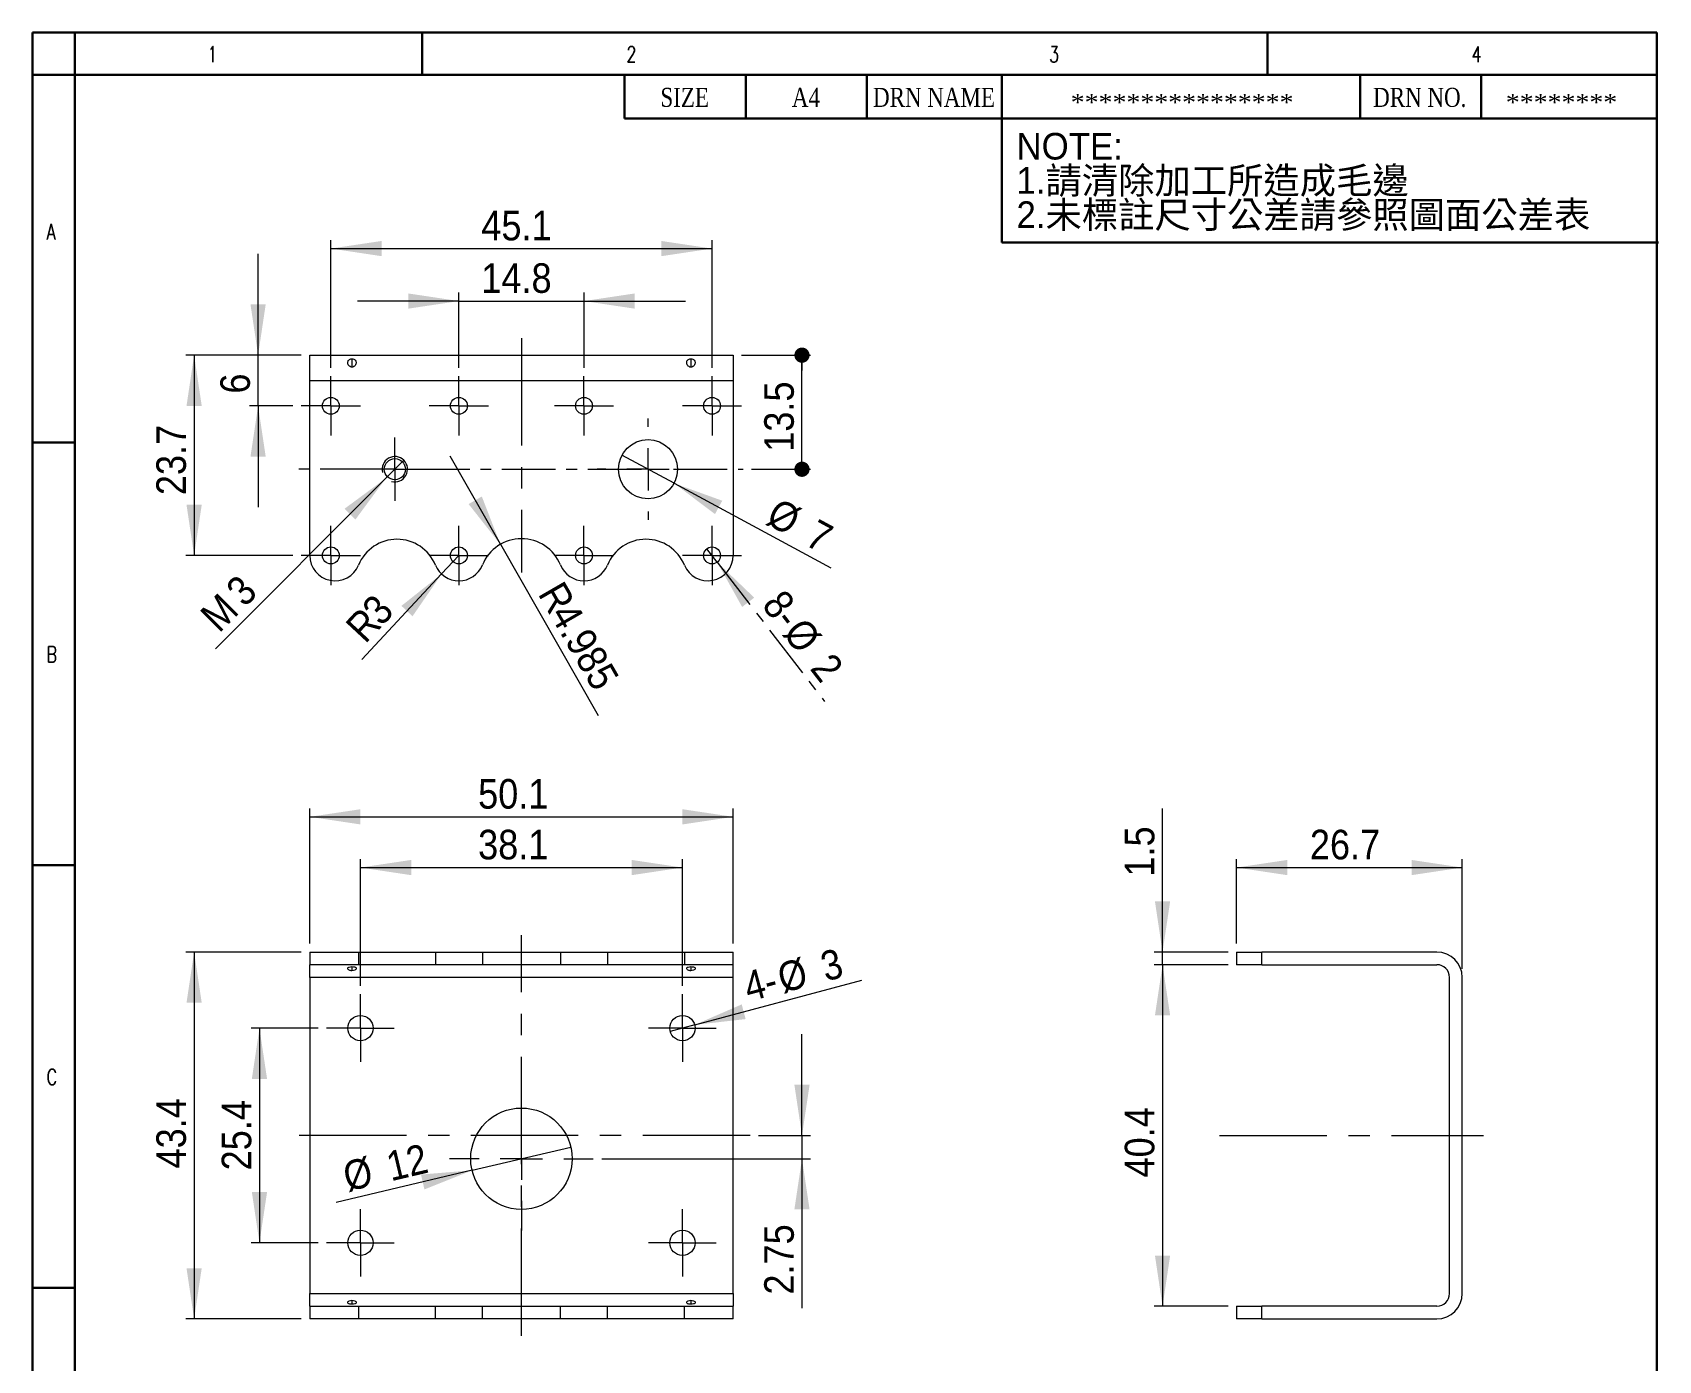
# Model space of a CAD drawing. Header units: millimetres. Extents: x 10 to 202, y 2 to 295.
# Drawn here: x 10 to 202.4, y 137.4 to 294.5 of the extents above; entities that cross this region are included whole.
import ezdxf

# ---------------------------------------------------------------- set-up
doc = ezdxf.new("R2010")
doc.units = ezdxf.units.MM
doc.linetypes.add('CENTER', pattern=[10.16, 6.35, -1.27, 1.27, -1.27])
doc.linetypes.add('CENTERX2', pattern=[20.32, 12.7, -2.54, 2.54, -2.54])
doc.layers.add('SLD-0', color=179, linetype='Continuous')
for name, color, linetype, lineweight in [('中心線2', 1, 'CENTER', 15), ('尺寸標柱線', 3, 'Continuous', 15), ('文字線性', 179, 'Continuous', 15)]:
    doc.layers.add(name, color=color, linetype=linetype, lineweight=lineweight)
doc.styles.add('SLDTEXTSTYLE0', font='GOTHIC.TTF', dxfattribs={"width": 0.913})
doc.styles.add('SLDTEXTSTYLE1', font='')
doc.styles.add('SLDTEXTSTYLE12', font='times.ttf', dxfattribs={"width": 0.8})
doc.styles.add('SLDTEXTSTYLE13', font='times.ttf', dxfattribs={"width": 1.090687})
doc.styles.add('SLDTEXTSTYLE14', font='txt_____.ttf', dxfattribs={"width": 0.75})
doc.styles.add('SLDTEXTSTYLE2', font='', dxfattribs={"bigfont": 'bigfont'})
doc.styles.get('SLDTEXTSTYLE1').set_extended_font_data('新細明體')
doc.styles.get('SLDTEXTSTYLE2').set_extended_font_data('新細明體')
doc.dimstyles.new('SLDDIMSTYLE0', dxfattribs={"dimtxt": 3.5, "dimasz": 6, "dimexe": 0, "dimexo": 0.0625, "dimgap": 0.875, "dimtad": 2, "dimdec": 1, "dimrnd": 1e-09, "dimzin": 12, "dimdsep": 46, "dimtxsty": 'SLDTEXTSTYLE0', "dimsah": 1, "dimcen": 0.09, "dimadec": 0, "dimazin": 0, "dimtfac": 1, "dimtdec": 1, "dimtofl": 0, "dimtmove": 0, "dimatfit": 3, "dimfxl": 0, "dimtolj": 1, "dimtzin": 12, "dimarcsym": 0})
doc.dimstyles.new('SLDDIMSTYLE1', dxfattribs={"dimtxt": 3.5, "dimasz": 6, "dimexe": 0, "dimexo": 0.0625, "dimgap": 0.875, "dimtad": 2, "dimrnd": 1e-09, "dimzin": 12, "dimdsep": 46, "dimtxsty": 'SLDTEXTSTYLE0', "dimsah": 1, "dimcen": 0.09, "dimadec": 0, "dimazin": 0, "dimtfac": 1, "dimtofl": 0, "dimtmove": 0, "dimatfit": 3, "dimfxl": 0, "dimtolj": 1, "dimtzin": 12, "dimarcsym": 0})
doc.dimstyles.new('SLDDIMSTYLE10', dxfattribs={"dimtxt": 3.5, "dimasz": 6, "dimexe": 0, "dimexo": 0.0625, "dimgap": 0.875, "dimtad": 2, "dimrnd": 1e-09, "dimzin": 12, "dimdsep": 46, "dimtxsty": 'SLDTEXTSTYLE0', "dimsah": 1, "dimcen": 0.09, "dimadec": 0, "dimazin": 0, "dimtfac": 1, "dimtofl": 0, "dimtmove": 1, "dimatfit": 3, "dimfxl": 0, "dimtolj": 1, "dimtzin": 12, "dimarcsym": 0})
doc.dimstyles.new('SLDDIMSTYLE2', dxfattribs={"dimtxt": 3.5, "dimasz": 6, "dimexe": 0, "dimexo": 0.0625, "dimgap": 0.875, "dimtad": 2, "dimrnd": 1e-09, "dimzin": 12, "dimdsep": 46, "dimtxsty": 'SLDTEXTSTYLE0', "dimsah": 1, "dimcen": 0.09, "dimadec": 0, "dimazin": 0, "dimtfac": 1, "dimtmove": 0, "dimatfit": 3, "dimfxl": 0, "dimtolj": 1, "dimtzin": 12, "dimarcsym": 0})
doc.dimstyles.new('SLDDIMSTYLE3', dxfattribs={"dimtxt": 3.5, "dimasz": 6, "dimexe": 0, "dimexo": 0.0625, "dimgap": 0.875, "dimtad": 2, "dimrnd": 1e-09, "dimzin": 12, "dimdsep": 46, "dimtxsty": 'SLDTEXTSTYLE0', "dimsah": 1, "dimcen": 0.09, "dimadec": 0, "dimazin": 0, "dimtfac": 1, "dimtmove": 0, "dimatfit": 3, "dimfxl": 0, "dimtolj": 1, "dimtzin": 12, "dimarcsym": 0})
doc.dimstyles.new('SLDDIMSTYLE4', dxfattribs={"dimtxt": 3.5, "dimasz": 1.8, "dimexe": 0, "dimexo": 0.0625, "dimgap": 0.875, "dimtad": 2, "dimdec": 1, "dimrnd": 1e-09, "dimzin": 12, "dimdsep": 46, "dimtxsty": 'SLDTEXTSTYLE0', "dimblk1": 'DOT', "dimblk2": 'DOT', "dimsah": 1, "dimcen": 0.09, "dimadec": 0, "dimazin": 0, "dimtfac": 1, "dimtdec": 1, "dimtofl": 0, "dimtmove": 0, "dimatfit": 3, "dimldrblk": 'DOT', "dimfxl": 0, "dimtolj": 1, "dimtzin": 12, "dimarcsym": 0})
doc.dimstyles.new('SLDDIMSTYLE5', dxfattribs={"dimtxt": 3.5, "dimasz": 6, "dimexe": 0, "dimexo": 0.0625, "dimgap": 0.875, "dimtad": 2, "dimdec": 1, "dimrnd": 1e-09, "dimzin": 12, "dimdsep": 46, "dimtxsty": 'SLDTEXTSTYLE0', "dimsah": 1, "dimcen": 0.09, "dimadec": 0, "dimazin": 0, "dimtfac": 1, "dimtdec": 1, "dimtofl": 0, "dimtmove": 0, "dimatfit": 3, "dimfxl": 0, "dimtolj": 1, "dimtzin": 12, "dimarcsym": 0})
doc.dimstyles.new('SLDDIMSTYLE7', dxfattribs={"dimtxt": 3.5, "dimasz": 6, "dimexe": 0, "dimexo": 0.0625, "dimgap": 0.875, "dimtad": 2, "dimdec": 1, "dimrnd": 1e-09, "dimzin": 12, "dimdsep": 46, "dimtxsty": 'SLDTEXTSTYLE0', "dimsah": 1, "dimcen": 0.09, "dimadec": 0, "dimazin": 0, "dimtfac": 1, "dimtofl": 0, "dimtmove": 0, "dimatfit": 3, "dimfxl": 0, "dimtolj": 1, "dimtzin": 12, "dimarcsym": 0})
doc.dimstyles.new('SLDDIMSTYLE8', dxfattribs={"dimtxt": 3.5, "dimasz": 6, "dimexe": 0, "dimexo": 0.0625, "dimgap": 0.875, "dimtad": 2, "dimrnd": 1e-09, "dimzin": 12, "dimdsep": 46, "dimtxsty": 'SLDTEXTSTYLE0', "dimsah": 1, "dimcen": 0.09, "dimadec": 0, "dimazin": 0, "dimtfac": 1, "dimtmove": 0, "dimatfit": 3, "dimfxl": 0, "dimtolj": 1, "dimtzin": 12, "dimarcsym": 0})
doc.dimstyles.new('SLDDIMSTYLE9', dxfattribs={"dimtxt": 3.5, "dimasz": 6, "dimexe": 0, "dimexo": 0.0625, "dimgap": 0.875, "dimtad": 2, "dimrnd": 1e-09, "dimzin": 12, "dimdsep": 46, "dimtxsty": 'SLDTEXTSTYLE0', "dimsah": 1, "dimcen": 0.09, "dimadec": 0, "dimazin": 0, "dimtfac": 1, "dimtofl": 0, "dimtmove": 0, "dimatfit": 3, "dimfxl": 0, "dimtolj": 1, "dimtzin": 12, "dimarcsym": 0})

# ---------------------------------------------------------------- blocks, each defined once
blk = doc.blocks.new('SW_NOTE_0')
at = {"layer": '文字線性', "color": 0, "char_height": 3.5, "attachment_point": 1}
for s, insert, style in [('NOTE:', (0, 4.37), 'SLDTEXTSTYLE1'), ('1.請清除加工所造成毛邊', (0, -0.13), 'SLDTEXTSTYLE2'), ('2.未標註尺寸公差請參照圖面公差表', (0, -4.63), 'SLDTEXTSTYLE2')]:
    blk.add_mtext(s, dxfattribs=dict(at, insert=insert, style=style))
blk = doc.blocks.new('*D3')
at = {"layer": '尺寸標柱線', "color": 5}
for p, q in [((43.8, 176.71), (35.85, 176.71)), ((36.85, 176.71), (36.85, 151.31)), ((43.8, 151.31), (35.85, 151.31))]:
    blk.add_line(p, q, dxfattribs=at)
for points in [[(36.85, 176.71), (35.95, 170.71), (37.75, 170.71)], [(36.85, 151.31), (37.75, 157.31), (35.95, 157.31)]]:
    blk.add_solid(points, dxfattribs=at)
at = {"layer": '尺寸標柱線', "color": 5, "insert": (32.38, 159.88), "char_height": 3.5, "attachment_point": 1, "rotation": 90, "style": 'SLDTEXTSTYLE0'}
blk.add_mtext('25.4', dxfattribs=at)
blk = doc.blocks.new('*D4')
at = {"layer": '尺寸標柱線', "color": 5}
for p, q in [((101.04, 164.01), (101.04, 176.01)), ((95.9, 164.01), (102.04, 164.01)), ((101.04, 164.01), (101.04, 161.26)), ((77.35, 161.26), (102.04, 161.26)), ((101.04, 161.26), (101.04, 143.6))]:
    blk.add_line(p, q, dxfattribs=at)
for points in [[(101.04, 164.01), (101.94, 170.01), (100.14, 170.01)], [(101.04, 161.26), (100.14, 155.26), (101.94, 155.26)]]:
    blk.add_solid(points, dxfattribs=at)
at = {"layer": '尺寸標柱線', "color": 5, "insert": (96.57, 145.19), "char_height": 3.5, "attachment_point": 1, "rotation": 90, "style": 'SLDTEXTSTYLE0'}
blk.add_mtext('2.75', dxfattribs=at)
blk = doc.blocks.new('*D5')
at = {"layer": '尺寸標柱線', "color": 5}
for p, q in [((48.8, 181.71), (48.8, 196.71)), ((86.9, 181.71), (86.9, 196.71)), ((48.8, 195.71), (86.9, 195.71))]:
    blk.add_line(p, q, dxfattribs=at)
for points in [[(48.8, 195.71), (54.8, 194.81), (54.8, 196.61)], [(86.9, 195.71), (80.9, 196.61), (80.9, 194.81)]]:
    blk.add_solid(points, dxfattribs=at)
at = {"layer": '尺寸標柱線', "color": 5, "insert": (62.72, 200.18), "char_height": 3.5, "attachment_point": 1, "style": 'SLDTEXTSTYLE0'}
blk.add_mtext('38.1', dxfattribs=at)
blk = doc.blocks.new('*D6')
at = {"layer": '尺寸標柱線', "color": 5}
for p, q in [((41.8, 185.71), (28.12, 185.71)), ((29.12, 185.71), (29.12, 142.31)), ((41.8, 142.31), (28.12, 142.31))]:
    blk.add_line(p, q, dxfattribs=at)
for points in [[(29.12, 185.71), (28.22, 179.71), (30.02, 179.71)], [(29.12, 142.31), (30.02, 148.31), (28.22, 148.31)]]:
    blk.add_solid(points, dxfattribs=at)
at = {"layer": '尺寸標柱線', "color": 5, "insert": (24.65, 160.11), "char_height": 3.5, "attachment_point": 1, "rotation": 90, "style": 'SLDTEXTSTYLE0'}
blk.add_mtext('43.4', dxfattribs=at)
blk = doc.blocks.new('*D7')
at = {"layer": '尺寸標柱線', "color": 5}
for p, q in [((42.8, 186.71), (42.8, 202.71)), ((92.9, 186.71), (92.9, 202.71)), ((42.8, 201.71), (92.9, 201.71))]:
    blk.add_line(p, q, dxfattribs=at)
for points in [[(42.8, 201.71), (48.8, 200.81), (48.8, 202.61)], [(92.9, 201.71), (86.9, 202.61), (86.9, 200.81)]]:
    blk.add_solid(points, dxfattribs=at)
at = {"layer": '尺寸標柱線', "color": 5, "insert": (62.72, 206.18), "char_height": 3.5, "attachment_point": 1, "style": 'SLDTEXTSTYLE0'}
blk.add_mtext('50.1', dxfattribs=at)
blk = doc.blocks.new('*D8')
at = {"layer": '尺寸標柱線', "color": 5}
for q in [(108.13, 182.4), (85.45, 176.32)]:
    blk.add_line((88.35, 177.1), q, dxfattribs=at)
blk.add_solid([(88.35, 177.1), (94.37, 177.78), (93.91, 179.52)], dxfattribs=at)
at = {"layer": '尺寸標柱線', "color": 5, "char_height": 3.5, "attachment_point": 1, "rotation": 15, "style": 'SLDTEXTSTYLE0'}
for s, insert in [('%%c', (97.85, 184.23)), ('3', (102.95, 185.59)), ('4-', (93.84, 183.21))]:
    blk.add_mtext(s, dxfattribs=dict(at, insert=insert))
blk = doc.blocks.new('*D9')
at = {"layer": '尺寸標柱線', "color": 5}
for q in [(73.69, 162.64), (45.94, 156.1)]:
    blk.add_line((62.01, 159.89), q, dxfattribs=at)
blk.add_solid([(62.01, 159.89), (55.96, 159.39), (56.37, 157.63)], dxfattribs=at)
at = {"layer": '尺寸標柱線', "color": 5, "char_height": 3.5, "attachment_point": 1, "rotation": 13.2611, "style": 'SLDTEXTSTYLE0'}
for s, insert in [('%%c', (46.47, 160.78)), ('12', (51.6, 161.99))]:
    blk.add_mtext(s, dxfattribs=dict(at, insert=insert))
blk = doc.blocks.new('SW_CENTERMARKSYMBOL_0')
at = {"layer": '中心線2', "color": 0}
for p, q in [((0, 5), (0, 8.5)), ((0, 0), (0, 2.5)), ((0, 0), (-2.5, 0)), ((0, 0), (0, -2.5)), ((0, 0), (2.5, 0)), ((5, 0), (8.5, 0)), ((-5, 0), (-8.5, 0)), ((0, -5), (0, -8.5))]:
    blk.add_line(p, q, dxfattribs=at)
blk = doc.blocks.new('SW_CENTERMARKSYMBOL_1')
at = {"layer": '中心線2', "color": 0}
for p, q in [((0, 2.5), (0, 4)), ((0, 0), (0, 2.5)), ((-2.5, 0), (-4, 0)), ((0, 0), (-2.5, 0)), ((0, 0), (0, -2.5)), ((0, 0), (2.5, 0)), ((2.5, 0), (4, 0)), ((0, -2.5), (0, -4))]:
    blk.add_line(p, q, dxfattribs=at)
blk = doc.blocks.new('SW_CENTERMARKSYMBOL_2')
at = {"layer": '中心線2', "color": 0}
for p, q in [((0, 2.5), (0, 4)), ((0, 0), (0, 2.5)), ((-2.5, 0), (-4, 0)), ((0, 0), (-2.5, 0)), ((0, 0), (0, -2.5)), ((0, 0), (2.5, 0)), ((2.5, 0), (4, 0)), ((0, -2.5), (0, -4))]:
    blk.add_line(p, q, dxfattribs=at)
blk = doc.blocks.new('SW_CENTERMARKSYMBOL_3')
at = {"layer": '中心線2', "color": 0}
for p, q in [((0, 2.5), (0, 4)), ((0, 0), (0, 2.5)), ((-2.5, 0), (-4, 0)), ((0, 0), (-2.5, 0)), ((0, 0), (0, -2.5)), ((0, 0), (2.5, 0)), ((2.5, 0), (4, 0)), ((0, -2.5), (0, -4))]:
    blk.add_line(p, q, dxfattribs=at)
blk = doc.blocks.new('SW_CENTERMARKSYMBOL_4')
at = {"layer": '中心線2', "color": 0}
for p, q in [((0, 2.5), (0, 4)), ((0, 0), (0, 2.5)), ((0, 0), (-2.5, 0)), ((0, 0), (0, -2.5)), ((0, 0), (2.5, 0)), ((2.5, 0), (4, 0)), ((-2.5, 0), (-4, 0)), ((0, -2.5), (0, -4))]:
    blk.add_line(p, q, dxfattribs=at)
blk = doc.blocks.new('*D34')
at = {"layer": '尺寸標柱線', "color": 5}
for p, q in [((60.45, 254.83), (60.45, 263.73)), ((75.25, 254.83), (75.25, 263.73)), ((60.45, 262.73), (48.45, 262.73)), ((60.45, 262.73), (75.25, 262.73)), ((75.25, 262.73), (87.25, 262.73))]:
    blk.add_line(p, q, dxfattribs=at)
for points in [[(60.45, 262.73), (54.45, 263.63), (54.45, 261.83)], [(75.25, 262.73), (81.25, 261.83), (81.25, 263.63)]]:
    blk.add_solid(points, dxfattribs=at)
at = {"layer": '尺寸標柱線', "color": 5, "insert": (63.1, 267.2), "char_height": 3.5, "attachment_point": 1, "style": 'SLDTEXTSTYLE0'}
blk.add_mtext('14.8', dxfattribs=at)
blk = doc.blocks.new('*D35')
at = {"layer": '尺寸標柱線', "color": 5}
for p, q in [((45.3, 254.83), (45.3, 269.94)), ((90.4, 254.83), (90.4, 269.94)), ((45.3, 268.94), (90.4, 268.94))]:
    blk.add_line(p, q, dxfattribs=at)
for points in [[(45.3, 268.94), (51.3, 268.04), (51.3, 269.84)], [(90.4, 268.94), (84.4, 269.84), (84.4, 268.04)]]:
    blk.add_solid(points, dxfattribs=at)
at = {"layer": '尺寸標柱線', "color": 5, "insert": (63.1, 273.41), "char_height": 3.5, "attachment_point": 1, "style": 'SLDTEXTSTYLE0'}
blk.add_mtext('45.1', dxfattribs=at)
blk = doc.blocks.new('*D36')
at = {"layer": '尺寸標柱線', "color": 5}
for p, q in [((36.69, 256.33), (36.69, 268.33)), ((41.8, 256.33), (35.69, 256.33)), ((36.69, 250.33), (36.69, 256.33)), ((40.8, 250.33), (35.69, 250.33)), ((36.69, 250.33), (36.69, 238.33))]:
    blk.add_line(p, q, dxfattribs=at)
for points in [[(36.69, 256.33), (37.59, 262.33), (35.79, 262.33)], [(36.69, 250.33), (35.79, 244.33), (37.59, 244.33)]]:
    blk.add_solid(points, dxfattribs=at)
at = {"layer": '尺寸標柱線', "color": 5, "insert": (32.22, 251.78), "char_height": 3.5, "attachment_point": 1, "rotation": 90, "style": 'SLDTEXTSTYLE0'}
blk.add_mtext('6', dxfattribs=at)
blk = doc.blocks.new('*D37')
at = {"layer": '尺寸標柱線', "color": 5}
for p, q in [((41.8, 256.33), (28.12, 256.33)), ((29.12, 256.33), (29.12, 232.63)), ((40.8, 232.63), (28.12, 232.63))]:
    blk.add_line(p, q, dxfattribs=at)
for points in [[(29.12, 256.33), (28.22, 250.33), (30.02, 250.33)], [(29.12, 232.63), (30.02, 238.63), (28.22, 238.63)]]:
    blk.add_solid(points, dxfattribs=at)
at = {"layer": '尺寸標柱線', "color": 5, "insert": (24.65, 239.77), "char_height": 3.5, "attachment_point": 1, "rotation": 90, "style": 'SLDTEXTSTYLE0'}
blk.add_mtext('23.7', dxfattribs=at)
blk = doc.blocks.new('_DOT')
at = {"color": 0, "linetype": 'ByBlock', "lineweight": -2}
blk.add_line((-0.5, 0), (-1, 0), dxfattribs=at)
at = {"color": 0, "linetype": 'ByBlock', "const_width": 0.5}
blk.add_lwpolyline([(-0.25, 0, 1), (0.25, 0, 1)], format="xyb", close=True, dxfattribs=at)
blk = doc.blocks.new('*D38')
at = {"layer": '尺寸標柱線', "color": 5}
for p, q in [((93.9, 256.33), (102.04, 256.33)), ((101.04, 242.83), (101.04, 256.33)), ((95.08, 242.83), (102.04, 242.83))]:
    blk.add_line(p, q, dxfattribs=at)
at = {"layer": '尺寸標柱線', "color": 5, "xscale": 1.8, "yscale": 1.8}
for p, rotation in [((101.04, 256.33, 11.67), 90.0000000000004), ((101.04, 242.83, 11.67), 270.0000000000004)]:
    blk.add_blockref('_DOT', p, dxfattribs=dict(at, rotation=rotation))
at = {"layer": '尺寸標柱線', "color": 5, "insert": (96.57, 244.9), "char_height": 3.5, "attachment_point": 1, "rotation": 90, "style": 'SLDTEXTSTYLE0'}
blk.add_mtext('13.5', dxfattribs=at)
blk = doc.blocks.new('*D39')
at = {"layer": '尺寸標柱線', "color": 5}
for q in [(79.74, 244.5), (104.47, 231.15)]:
    blk.add_line((85.9, 241.17), q, dxfattribs=at)
blk.add_solid([(85.9, 241.17), (90.75, 237.53), (91.61, 239.11)], dxfattribs=at)
at = {"layer": '尺寸標柱線', "color": 5, "char_height": 3.5, "attachment_point": 1, "rotation": 331.6367, "style": 'SLDTEXTSTYLE0'}
for s, insert in [('%%c', (98.26, 239.55)), ('7', (102.91, 237.04))]:
    blk.add_mtext(s, dxfattribs=dict(at, insert=insert))
blk = doc.blocks.new('*D40')
at = {"layer": '尺寸標柱線', "color": 5}
for q in [(53.93, 243.89), (31.63, 221.59)]:
    blk.add_line((51.81, 241.77), q, dxfattribs=at)
blk.add_solid([(51.81, 241.77), (46.93, 238.17), (48.21, 236.89)], dxfattribs=at)
at = {"layer": '尺寸標柱線', "color": 5, "char_height": 3.5, "attachment_point": 1, "rotation": 45, "style": 'SLDTEXTSTYLE0'}
for s, insert in [('3', (32.63, 228.89)), ('M', (29.6, 225.86))]:
    blk.add_mtext(s, dxfattribs=dict(at, insert=insert))
blk = doc.blocks.new('*D41')
at = {"layer": '尺寸標柱線', "color": 5}
for q in [(60.45, 232.63), (48.95, 220.31)]:
    blk.add_line((58.4, 230.44), q, dxfattribs=at)
blk.add_solid([(58.4, 230.44), (53.65, 226.67), (54.96, 225.44)], dxfattribs=at)
at = {"layer": '尺寸標柱線', "color": 5, "char_height": 3.5, "attachment_point": 1, "rotation": 46.9734, "style": 'SLDTEXTSTYLE0'}
for s, insert in [('3', (48.74, 226.55)), ('R', (46.81, 224.48))]:
    blk.add_mtext(s, dxfattribs=dict(at, insert=insert))
blk = doc.blocks.new('*D42')
at = {"layer": '尺寸標柱線', "color": 5}
for q in [(59.4, 244.37), (76.92, 213.71)]:
    blk.add_line((65.35, 233.95), q, dxfattribs=at)
blk.add_solid([(65.35, 233.95), (63.16, 239.61), (61.6, 238.71)], dxfattribs=at)
at = {"layer": '尺寸標柱線', "color": 5, "char_height": 3.5, "attachment_point": 1, "rotation": 300, "style": 'SLDTEXTSTYLE0'}
for s, insert in [('R', (72.77, 229.85)), ('4.985', (74.18, 227.39))]:
    blk.add_mtext(s, dxfattribs=dict(at, insert=insert))
blk = doc.blocks.new('*D43')
at = {"layer": '中心線2', "color": 5}
for q in [(89.79, 233.43), (103.71, 215.37)]:
    blk.add_line((91.01, 231.84), q, dxfattribs=at)
blk.add_solid([(91.01, 231.84), (93.96, 226.54), (95.39, 227.64)], dxfattribs=at)
at = {"layer": '中心線2', "color": 5, "char_height": 3.5, "attachment_point": 1, "rotation": 307.6445, "style": 'SLDTEXTSTYLE0'}
for s, insert in [('8-', (98.96, 228.86)), ('%%c', (101.44, 225.55)), ('2', (104.67, 221.37))]:
    blk.add_mtext(s, dxfattribs=dict(at, insert=insert))
blk = doc.blocks.new('SW_CENTERMARKSYMBOL_15')
at = {"layer": '中心線2', "color": 0}
for p, q in [((0, 5), (0, 6)), ((0, 0), (0, 2.5)), ((-5, 0), (-6, 0)), ((0, 0), (-2.5, 0)), ((0, 0), (0, -2.5)), ((0, 0), (2.5, 0)), ((5, 0), (6, 0)), ((0, -5), (0, -6))]:
    blk.add_line(p, q, dxfattribs=at)
blk = doc.blocks.new('SW_CENTERMARKSYMBOL_16')
at = {"layer": '中心線2', "color": 0}
for p, q in [((0, 2.5), (0, 3.5)), ((0, 0), (0, 2.5)), ((-2.5, 0), (-3.5, 0)), ((0, 0), (-2.5, 0)), ((0, 0), (0, -2.5)), ((0, 0), (2.5, 0)), ((2.5, 0), (3.5, 0)), ((0, -2.5), (0, -3.5))]:
    blk.add_line(p, q, dxfattribs=at)
blk = doc.blocks.new('SW_CENTERMARKSYMBOL_17')
at = {"layer": '中心線2', "color": 0}
for p, q in [((0, 2.5), (0, 3.5)), ((0, 0), (0, 2.5)), ((-2.5, 0), (-3.5, 0)), ((0, 0), (-2.5, 0)), ((0, 0), (0, -2.5)), ((0, 0), (2.5, 0)), ((2.5, 0), (3.5, 0)), ((0, -2.5), (0, -3.5))]:
    blk.add_line(p, q, dxfattribs=at)
blk = doc.blocks.new('SW_CENTERMARKSYMBOL_18')
at = {"layer": '中心線2', "color": 0}
for p, q in [((0, 2.5), (0, 3.5)), ((0, 0), (0, 2.5)), ((-2.5, 0), (-3.5, 0)), ((0, 0), (-2.5, 0)), ((0, 0), (0, -2.5)), ((0, 0), (2.5, 0)), ((2.5, 0), (3.5, 0)), ((0, -2.5), (0, -3.5))]:
    blk.add_line(p, q, dxfattribs=at)
blk = doc.blocks.new('SW_CENTERMARKSYMBOL_19')
at = {"layer": '中心線2', "color": 0}
for p, q in [((0, 2.5), (0, 3.5)), ((0, 0), (0, 2.5)), ((-2.5, 0), (-3.5, 0)), ((0, 0), (-2.5, 0)), ((0, 0), (0, -2.5)), ((0, 0), (2.5, 0)), ((2.5, 0), (3.5, 0)), ((0, -2.5), (0, -3.5))]:
    blk.add_line(p, q, dxfattribs=at)
blk = doc.blocks.new('SW_CENTERMARKSYMBOL_20')
at = {"layer": '中心線2', "color": 0}
for p, q in [((0, 2.5), (0, 3.5)), ((0, 0), (0, 2.5)), ((-2.5, 0), (-3.5, 0)), ((0, 0), (-2.5, 0)), ((0, 0), (0, -2.5)), ((0, 0), (2.5, 0)), ((2.5, 0), (3.5, 0)), ((0, -2.5), (0, -3.5))]:
    blk.add_line(p, q, dxfattribs=at)
blk = doc.blocks.new('SW_CENTERMARKSYMBOL_21')
at = {"layer": '中心線2', "color": 0}
for p, q in [((0, 2.5), (0, 3.5)), ((0, 0), (0, 2.5)), ((-2.5, 0), (-3.5, 0)), ((0, 0), (-2.5, 0)), ((0, 0), (0, -2.5)), ((0, 0), (2.5, 0)), ((2.5, 0), (3.5, 0)), ((0, -2.5), (0, -3.5))]:
    blk.add_line(p, q, dxfattribs=at)
blk = doc.blocks.new('SW_CENTERMARKSYMBOL_22')
at = {"layer": '中心線2', "color": 0}
for p, q in [((0, 2.5), (0, 3.5)), ((0, 0), (0, 2.5)), ((-2.5, 0), (-3.5, 0)), ((0, 0), (-2.5, 0)), ((0, 0), (0, -2.5)), ((0, 0), (2.5, 0)), ((2.5, 0), (3.5, 0)), ((0, -2.5), (0, -3.5))]:
    blk.add_line(p, q, dxfattribs=at)
blk = doc.blocks.new('SW_CENTERMARKSYMBOL_23')
at = {"layer": '中心線2', "color": 0}
for p, q in [((0, 2.5), (0, 3.5)), ((0, 0), (0, 2.5)), ((-2.5, 0), (-3.5, 0)), ((0, 0), (-2.5, 0)), ((0, 0), (0, -2.5)), ((0, 0), (2.5, 0)), ((2.5, 0), (3.5, 0)), ((0, -2.5), (0, -3.5))]:
    blk.add_line(p, q, dxfattribs=at)
blk = doc.blocks.new('SW_CENTERMARKSYMBOL_24')
at = {"layer": '中心線2', "color": 0}
for p, q in [((0, 2.5), (0, 3.75)), ((0, 0), (0, 2.5)), ((-2.5, 0), (-11.35, 0)), ((0, 0), (-2.5, 0)), ((0, 0), (0, -2.5)), ((0, 0), (2.5, 0)), ((2.5, 0), (41.2, 0)), ((0, -2.5), (0, -3.75))]:
    blk.add_line(p, q, dxfattribs=at)
blk = doc.blocks.new('*D54')
at = {"layer": '尺寸標柱線', "color": 5}
for p, q in [((151.46, 184.21), (142.7, 184.21)), ((143.7, 184.21), (143.7, 143.81)), ((151.46, 143.81), (142.7, 143.81))]:
    blk.add_line(p, q, dxfattribs=at)
for points in [[(143.7, 184.21), (142.8, 178.21), (144.6, 178.21)], [(143.7, 143.81), (144.6, 149.81), (142.8, 149.81)]]:
    blk.add_solid(points, dxfattribs=at)
at = {"layer": '尺寸標柱線', "color": 5, "insert": (139.23, 159.04), "char_height": 3.5, "attachment_point": 1, "rotation": 90, "style": 'SLDTEXTSTYLE0'}
blk.add_mtext('40.4', dxfattribs=at)
blk = doc.blocks.new('*D55')
at = {"layer": '尺寸標柱線', "color": 5}
for p, q in [((152.46, 186.71), (152.46, 196.71)), ((179.16, 183.71), (179.16, 196.71)), ((152.46, 195.71), (179.16, 195.71))]:
    blk.add_line(p, q, dxfattribs=at)
for points in [[(152.46, 195.71), (158.46, 194.81), (158.46, 196.61)], [(179.16, 195.71), (173.16, 196.61), (173.16, 194.81)]]:
    blk.add_solid(points, dxfattribs=at)
at = {"layer": '尺寸標柱線', "color": 5, "insert": (161.13, 200.18), "char_height": 3.5, "attachment_point": 1, "style": 'SLDTEXTSTYLE0'}
blk.add_mtext('26.7', dxfattribs=at)
blk = doc.blocks.new('*D56')
at = {"layer": '尺寸標柱線', "color": 5}
for p, q in [((143.7, 185.71), (143.7, 202.69)), ((151.46, 185.71), (142.7, 185.71)), ((143.7, 184.21), (143.7, 185.71)), ((151.46, 184.21), (142.7, 184.21)), ((143.7, 184.21), (143.7, 172.21))]:
    blk.add_line(p, q, dxfattribs=at)
for points in [[(143.7, 185.71), (144.6, 191.71), (142.8, 191.71)], [(143.7, 184.21), (142.8, 178.21), (144.6, 178.21)]]:
    blk.add_solid(points, dxfattribs=at)
at = {"layer": '尺寸標柱線', "color": 5, "insert": (139.23, 194.64), "char_height": 3.5, "attachment_point": 1, "rotation": 90, "style": 'SLDTEXTSTYLE0'}
blk.add_mtext('1.5', dxfattribs=at)

msp = doc.modelspace()

# ---------------------------------------------------------------- linework, layer by layer
at = {"color": 7, "linetype": 'Continuous', "lineweight": 15}
for p, q in [((42.797, 256.334), (92.897, 256.334)), ((42.797, 253.334), (42.797, 256.334)), ((92.897, 256.334), (92.897, 253.334)), ((42.797, 253.334), (92.897, 253.334)), ((42.797, 232.634), (42.797, 253.334)), ((92.897, 253.334), (92.897, 232.634)), ((42.797, 185.713), (42.797, 184.213)), ((42.797, 185.713), (48.574, 185.713)), ((48.574, 185.713), (48.574, 184.213)), ((48.574, 185.713), (57.671, 185.713)), ((57.671, 185.713), (57.671, 184.213)), ((57.671, 185.713), (63.228, 185.713)), ((63.228, 185.713), (63.228, 184.213)), ((63.228, 185.713), (72.467, 185.713)), ((72.467, 185.713), (72.467, 184.213)), ((72.467, 185.713), (78.024, 185.713)), ((78.024, 185.713), (78.024, 184.213)), ((78.024, 185.713), (87.121, 185.713)), ((87.121, 185.713), (87.121, 184.213)), ((87.121, 185.713), (92.897, 185.713)), ((92.897, 184.213), (92.897, 185.713)), ((152.455, 185.713), (152.455, 184.213)), ((152.455, 185.713), (155.455, 185.713)), ((155.455, 184.213), (155.455, 185.713)), ((176.155, 185.713), (155.455, 185.713)), ((48.574, 184.213), (42.797, 184.213)), ((42.797, 182.713), (42.797, 184.213)), ((57.671, 184.213), (48.574, 184.213)), ((63.228, 184.213), (57.671, 184.213)), ((72.467, 184.213), (63.228, 184.213)), ((78.024, 184.213), (72.467, 184.213)), ((87.121, 184.213), (78.024, 184.213)), ((92.897, 184.213), (87.121, 184.213)), ((92.897, 182.713), (92.897, 184.213)), ((155.455, 184.213), (152.455, 184.213)), ((155.455, 184.213), (176.155, 184.213)), ((177.422, 183.503), (177.428, 183.506)), ((92.897, 182.713), (42.797, 182.713)), ((42.797, 182.713), (42.797, 145.313)), ((92.897, 145.313), (92.897, 182.713)), ((177.655, 145.313), (177.655, 182.713)), ((179.155, 145.313), (179.155, 182.713)), ((42.797, 145.313), (92.897, 145.313)), ((42.797, 143.813), (42.797, 145.313)), ((92.897, 145.313), (92.897, 143.813)), ((42.797, 143.813), (42.797, 142.313)), ((42.797, 143.813), (48.574, 143.813)), ((48.574, 143.813), (48.574, 142.313)), ((48.574, 143.813), (57.671, 143.813)), ((57.671, 142.313), (57.671, 143.813)), ((57.671, 143.813), (63.228, 143.813)), ((63.228, 142.313), (63.228, 143.813)), ((63.228, 143.813), (72.467, 143.813)), ((72.467, 142.313), (72.467, 143.813)), ((72.467, 143.813), (78.024, 143.813)), ((78.024, 142.313), (78.024, 143.813)), ((78.024, 143.813), (87.121, 143.813)), ((87.121, 142.313), (87.121, 143.813)), ((87.121, 143.813), (92.897, 143.813)), ((92.897, 142.313), (92.897, 143.813)), ((152.455, 143.813), (152.455, 142.313)), ((152.455, 143.813), (155.455, 143.813)), ((155.455, 142.313), (155.455, 143.813)), ((176.155, 143.813), (155.455, 143.813)), ((176.945, 144.046), (176.948, 144.04)), ((48.574, 142.313), (42.797, 142.313)), ((57.671, 142.313), (48.574, 142.313)), ((63.228, 142.313), (57.671, 142.313)), ((72.467, 142.313), (63.228, 142.313)), ((78.024, 142.313), (72.467, 142.313)), ((87.121, 142.313), (78.024, 142.313)), ((92.897, 142.313), (87.121, 142.313)), ((155.455, 142.313), (152.455, 142.313)), ((155.455, 142.313), (176.155, 142.313))]:
    msp.add_line(p, q, dxfattribs=at)
at = {"color": 8, "linetype": 'Continuous', "lineweight": 15}
for p, q in [((47.797, 255.886), (47.797, 254.912)), ((87.897, 255.886), (87.897, 254.912)), ((47.797, 183.989), (47.797, 183.502)), ((87.897, 183.989), (87.897, 183.502)), ((47.797, 144.524), (47.797, 144.037)), ((87.897, 144.524), (87.897, 144.037))]:
    msp.add_line(p, q, dxfattribs=at)
at = {"color": 7, "linetype": 'Continuous', "lineweight": 15}
for centre, radius in [((45.297, 250.334), 1), ((60.447, 250.334), 1), ((75.247, 250.334), 1), ((90.397, 250.334), 1), ((82.822, 242.834), 3.5), ((52.872, 242.834), 1.25), ((45.297, 232.634), 1), ((60.447, 232.634), 1), ((75.247, 232.634), 1), ((90.397, 232.634), 1), ((48.797, 176.713), 1.5), ((86.897, 176.713), 1.5), ((67.847, 161.263), 6), ((48.797, 151.313), 1.5), ((86.897, 151.313), 1.5)]:
    msp.add_circle(centre, radius, dxfattribs=at)
at = {"color": 7, "linetype": 'Continuous', "lineweight": 0}
msp.add_arc((52.872, 242.834), 1.5, 255, 195, dxfattribs=at)
at = {"color": 7, "linetype": 'Continuous', "lineweight": 15}
for centre, radius, start, end in [((53.122, 229.634), 4.916, 22.27186, 157.72814), ((67.847, 229.634), 4.985, 22.0679, 157.9321), ((82.572, 229.634), 4.916, 22.27186, 157.72814), ((45.797, 232.634), 3, 180, 337.72814), ((60.447, 232.634), 3, 202.27186, 337.9321), ((75.247, 232.634), 3, 202.0679, 337.72814), ((89.897, 232.634), 3, 202.27186, 0), ((176.155, 182.713), 3, 0, 90), ((176.155, 182.713), 1.5, 0, 90), ((176.155, 145.313), 3, 270, 0), ((176.155, 145.313), 1.5, 270, 0)]:
    msp.add_arc(centre, radius, start, end, dxfattribs=at)
for points, knots in [([(47.797, 254.912), (47.719, 254.912), (47.641, 254.936), (47.51, 255.011), (47.458, 255.061), (47.334, 255.224), (47.297, 255.344), (47.297, 255.511), (47.307, 255.564), (47.346, 255.663), (47.375, 255.709), (47.457, 255.788), (47.51, 255.822), (47.64, 255.871), (47.718, 255.886), (47.797, 255.886)], [0, 0, 0, 0, 0.125, 0.125, 0.25, 0.25, 0.5, 0.5, 0.625, 0.625, 0.75, 0.75, 0.875, 0.875, 1, 1, 1, 1]), ([(47.797, 255.886), (47.877, 255.886), (47.954, 255.871), (48.085, 255.822), (48.137, 255.788), (48.261, 255.669), (48.298, 255.567), (48.297, 255.399), (48.288, 255.342), (48.249, 255.227), (48.219, 255.169), (48.137, 255.061), (48.084, 255.011), (47.954, 254.935), (47.876, 254.912), (47.797, 254.912)], [0, 0, 0, 0, 0.125, 0.125, 0.25, 0.25, 0.5, 0.5, 0.625, 0.625, 0.75, 0.75, 0.875, 0.875, 1, 1, 1, 1]), ([(87.897, 254.912), (87.819, 254.912), (87.741, 254.936), (87.61, 255.011), (87.558, 255.061), (87.434, 255.224), (87.397, 255.344), (87.397, 255.511), (87.407, 255.564), (87.446, 255.663), (87.475, 255.709), (87.557, 255.788), (87.61, 255.822), (87.74, 255.871), (87.818, 255.886), (87.897, 255.886)], [0, 0, 0, 0, 0.125, 0.125, 0.25, 0.25, 0.5, 0.5, 0.625, 0.625, 0.75, 0.75, 0.875, 0.875, 1, 1, 1, 1]), ([(87.897, 255.886), (87.977, 255.886), (88.054, 255.871), (88.185, 255.822), (88.237, 255.788), (88.361, 255.669), (88.398, 255.567), (88.397, 255.399), (88.388, 255.342), (88.349, 255.227), (88.319, 255.169), (88.237, 255.061), (88.184, 255.011), (88.054, 254.935), (87.976, 254.912), (87.897, 254.912)], [0, 0, 0, 0, 0.125, 0.125, 0.25, 0.25, 0.5, 0.5, 0.625, 0.625, 0.75, 0.75, 0.875, 0.875, 1, 1, 1, 1]), ([(47.797, 183.502), (47.741, 183.502), (47.686, 183.507), (47.578, 183.53), (47.525, 183.547), (47.429, 183.593), (47.385, 183.622), (47.318, 183.693), (47.298, 183.734), (47.297, 183.813), (47.318, 183.85), (47.384, 183.907), (47.428, 183.928), (47.574, 183.977), (47.686, 183.989), (47.797, 183.989)], [0, 0, 0, 0, 0.125, 0.125, 0.25, 0.25, 0.375, 0.375, 0.5, 0.5, 0.625, 0.625, 0.75, 0.75, 1, 1, 1, 1]), ([(47.797, 183.989), (47.909, 183.989), (48.021, 183.977), (48.166, 183.929), (48.21, 183.907), (48.276, 183.85), (48.297, 183.814), (48.298, 183.735), (48.277, 183.693), (48.211, 183.623), (48.167, 183.593), (48.021, 183.523), (47.91, 183.502), (47.797, 183.502)], [0, 0, 0, 0, 0.25, 0.25, 0.375, 0.375, 0.5, 0.5, 0.625, 0.625, 0.75, 0.75, 1, 1, 1, 1]), ([(87.897, 183.502), (87.841, 183.502), (87.786, 183.507), (87.678, 183.53), (87.625, 183.547), (87.529, 183.593), (87.485, 183.622), (87.418, 183.693), (87.398, 183.734), (87.397, 183.813), (87.418, 183.85), (87.484, 183.907), (87.528, 183.928), (87.674, 183.977), (87.786, 183.989), (87.897, 183.989)], [0, 0, 0, 0, 0.125, 0.125, 0.25, 0.25, 0.375, 0.375, 0.5, 0.5, 0.625, 0.625, 0.75, 0.75, 1, 1, 1, 1]), ([(87.897, 183.989), (88.009, 183.989), (88.121, 183.977), (88.266, 183.929), (88.31, 183.907), (88.376, 183.85), (88.397, 183.814), (88.398, 183.735), (88.377, 183.693), (88.311, 183.623), (88.267, 183.593), (88.121, 183.523), (88.01, 183.502), (87.897, 183.502)], [0, 0, 0, 0, 0.25, 0.25, 0.375, 0.375, 0.5, 0.5, 0.625, 0.625, 0.75, 0.75, 1, 1, 1, 1]), ([(47.797, 144.037), (47.741, 144.037), (47.686, 144.041), (47.578, 144.055), (47.525, 144.066), (47.429, 144.098), (47.385, 144.119), (47.318, 144.176), (47.298, 144.212), (47.297, 144.292), (47.318, 144.333), (47.384, 144.404), (47.428, 144.433), (47.574, 144.503), (47.686, 144.524), (47.797, 144.524)], [0, 0, 0, 0, 0.125, 0.125, 0.25, 0.25, 0.375, 0.375, 0.5, 0.5, 0.625, 0.625, 0.75, 0.75, 1, 1, 1, 1]), ([(47.797, 144.524), (47.909, 144.524), (48.021, 144.502), (48.166, 144.434), (48.21, 144.404), (48.276, 144.334), (48.297, 144.292), (48.298, 144.214), (48.277, 144.177), (48.211, 144.119), (48.167, 144.098), (48.021, 144.05), (47.91, 144.037), (47.797, 144.037)], [0, 0, 0, 0, 0.25, 0.25, 0.375, 0.375, 0.5, 0.5, 0.625, 0.625, 0.75, 0.75, 1, 1, 1, 1]), ([(87.897, 144.037), (87.841, 144.037), (87.786, 144.041), (87.678, 144.055), (87.625, 144.066), (87.529, 144.098), (87.485, 144.119), (87.418, 144.176), (87.398, 144.212), (87.397, 144.292), (87.418, 144.333), (87.484, 144.404), (87.528, 144.433), (87.674, 144.503), (87.786, 144.524), (87.897, 144.524)], [0, 0, 0, 0, 0.125, 0.125, 0.25, 0.25, 0.375, 0.375, 0.5, 0.5, 0.625, 0.625, 0.75, 0.75, 1, 1, 1, 1]), ([(87.897, 144.524), (88.009, 144.524), (88.121, 144.502), (88.266, 144.434), (88.31, 144.404), (88.376, 144.334), (88.397, 144.292), (88.398, 144.214), (88.377, 144.177), (88.311, 144.119), (88.267, 144.098), (88.121, 144.05), (88.01, 144.037), (87.897, 144.037)], [0, 0, 0, 0, 0.25, 0.25, 0.375, 0.375, 0.5, 0.5, 0.625, 0.625, 0.75, 0.75, 1, 1, 1, 1])]:
    msp.add_open_spline(points, degree=3, knots=knots, dxfattribs=at)
at = {"layer": 'SLD-0', "color": 7, "linetype": 'Continuous', "lineweight": 30}
for p, q in [((10, 294.5), (10, 2.5)), ((80.057, 284.347), (80.057, 289.5)), ((94.382, 289.5), (94.382, 284.347)), ((108.707, 289.5), (108.707, 284.347)), ((124.704, 289.5), (124.704, 284.347)), ((167.081, 289.5), (167.081, 284.347)), ((181.406, 289.5), (181.406, 284.347)), ((80.057, 284.347), (202.249, 284.347)), ((15, 246), (10, 246)), ((10, 196), (15, 196)), ((10, 146), (15, 146))]:
    msp.add_line(p, q, dxfattribs=at)
at = {"layer": 'SLD-0', "color": 7, "lineweight": 30}
for p, q in [((202.2, 294.5), (10, 294.5)), ((15, 289.5), (15, 294.5)), ((56.1, 289.5), (56.1, 294.5)), ((156.1, 289.5), (156.1, 294.5)), ((202.2, 289.5), (202.2, 294.5)), ((15, 289.5), (10, 289.5)), ((15, 289.5), (15, 2.5)), ((202.2, 289.5), (15, 289.5)), ((202.2, 2.5), (202.2, 289.5)), ((124.704, 284.347), (124.704, 269.663)), ((124.704, 269.663), (202.377, 269.663))]:
    msp.add_line(p, q, dxfattribs=at)
at = {"layer": '中心線2', "color": 1, "linetype": 'CENTERX2', "lineweight": 0}
for p, q in [((67.847, 258.334), (67.847, 230.634)), ((67.847, 140.313), (67.847, 187.713)), ((94.897, 164.013), (40.797, 164.013)), ((150.455, 164.013), (181.693, 164.013))]:
    msp.add_line(p, q, dxfattribs=at)

# ---------------------------------------------------------------- block references
at = {"layer": '中心線2', "color": 1}
for name, p in [('SW_CENTERMARKSYMBOL_23', (45.297, 250.334)), ('SW_CENTERMARKSYMBOL_21', (60.447, 250.334)), ('SW_CENTERMARKSYMBOL_20', (75.247, 250.334)), ('SW_CENTERMARKSYMBOL_19', (90.397, 250.334)), ('SW_CENTERMARKSYMBOL_15', (82.822, 242.834)), ('SW_CENTERMARKSYMBOL_24', (52.872, 242.834)), ('SW_CENTERMARKSYMBOL_22', (45.297, 232.634)), ('SW_CENTERMARKSYMBOL_16', (60.447, 232.634)), ('SW_CENTERMARKSYMBOL_17', (75.247, 232.634)), ('SW_CENTERMARKSYMBOL_18', (90.397, 232.634)), ('SW_CENTERMARKSYMBOL_4', (48.797, 176.713)), ('SW_CENTERMARKSYMBOL_1', (86.897, 176.713)), ('SW_CENTERMARKSYMBOL_0', (67.847, 161.263)), ('SW_CENTERMARKSYMBOL_3', (48.797, 151.313)), ('SW_CENTERMARKSYMBOL_2', (86.897, 151.313))]:
    msp.add_blockref(name, p, dxfattribs=at)
at = {"layer": '文字線性', "color": 1, "xscale": 0.9, "yscale": 0.9, "zscale": 0.9}
msp.add_blockref('SW_NOTE_0', (126.418, 278.691), dxfattribs=at)

# ---------------------------------------------------------------- texts
at = {"layer": 'SLD-0', "color": 7, "attachment_point": 1}
for s, insert, char_height, style in [('1', (30.683, 292.852), 1.852, 'SLDTEXTSTYLE14'), ('2', (80.267, 292.852), 1.852, 'SLDTEXTSTYLE14'), ('3', (130.267, 292.852), 1.852, 'SLDTEXTSTYLE14'), ('4', (180.267, 292.852), 1.852, 'SLDTEXTSTYLE14'), ('SIZE', (84.292, 287.956), 2.25, 'SLDTEXTSTYLE12'), ('A4', (99.849, 287.956), 2.25, 'SLDTEXTSTYLE12'), ('DRN NAME', (109.447, 287.956), 2.25, 'SLDTEXTSTYLE12'), ('****************', (132.836, 287.246), 2, 'SLDTEXTSTYLE13'), ('DRN NO.', (168.619, 287.956), 2.25, 'SLDTEXTSTYLE12'), ('********', (184.314, 287.246), 2, 'SLDTEXTSTYLE13'), ('A', (11.667, 271.852), 1.852, 'SLDTEXTSTYLE14'), ('B', (11.667, 221.852), 1.852, 'SLDTEXTSTYLE14'), ('C', (11.667, 171.852), 1.852, 'SLDTEXTSTYLE14')]:
    msp.add_mtext(s, dxfattribs=dict(at, insert=insert, char_height=char_height, style=style))

# ---------------------------------------------------------------- dimensions: what is measured, and where the dimension line sits
at = {"layer": '中心線2', "color": 5}
dim = msp.add_diameter_dim_2p(p1=(89.787, 233.426), p2=(91.008, 231.842), text='8-<>', dimstyle='SLDDIMSTYLE2', dxfattribs=at)
dim.commit()
dim.dimension.update_dxf_attribs({"geometry": '*D43', "text_midpoint": (99.239, 221.172), "dimtype": 163})
at = {"layer": '尺寸標柱線', "color": 5}
for base, p1, p2, dimstyle, picture, middle in [((90.397, 268.938), (45.297, 253.834), (90.397, 253.834), 'SLDDIMSTYLE7', '*D35', (67.622, 268.938)), ((75.247, 262.731), (60.447, 253.834), (75.247, 253.834), 'SLDDIMSTYLE5', '*D34', (67.622, 262.731)), ((179.155, 195.713), (152.455, 185.713), (179.155, 182.713), 'SLDDIMSTYLE0', '*D55', (165.655, 195.713))]:
    dim = msp.add_linear_dim(base=base, p1=p1, p2=p2, dimstyle=dimstyle, dxfattribs=at)
    dim.commit()
    dim.dimension.update_dxf_attribs({"geometry": picture, "text_midpoint": middle, "dimtype": 160})
for base, p1, p2, angle, dimstyle, picture, middle in [((36.687, 256.334), (41.797, 250.334), (42.797, 256.334), 90, 'SLDDIMSTYLE1', '*D36', (36.687, 253.074)), ((29.122, 232.634), (42.797, 256.334), (41.797, 232.634), 90, 'SLDDIMSTYLE0', '*D37', (29.122, 244.289)), ((101.044, 256.334), (94.075, 242.834), (92.897, 256.334), 90, 'SLDDIMSTYLE4', '*D38', (101.044, 249.423)), ((92.897, 201.713), (42.797, 185.713), (92.897, 185.713), 0, 'SLDDIMSTYLE0', '*D7', (67.245, 201.713)), ((143.705, 185.713), (152.455, 184.213), (152.455, 185.713), 90, 'SLDDIMSTYLE5', '*D56', (143.705, 197.872)), ((86.897, 195.713), (48.797, 180.713), (86.897, 180.713), 0, 'SLDDIMSTYLE0', '*D5', (67.245, 195.713)), ((29.122, 142.313), (42.797, 185.713), (42.797, 142.313), 90, 'SLDDIMSTYLE0', '*D6', (29.122, 164.638)), ((143.705, 143.813), (152.455, 184.213), (152.455, 143.813), 90, 'SLDDIMSTYLE0', '*D54', (143.705, 163.563)), ((36.849, 151.313), (44.797, 176.713), (44.797, 151.313), 90, 'SLDDIMSTYLE0', '*D3', (36.849, 164.403)), ((101.044, 161.263), (94.897, 164.013), (76.347, 161.263), 90, 'SLDDIMSTYLE1', '*D4', (101.044, 149.71))]:
    dim = msp.add_linear_dim(base=base, p1=p1, p2=p2, angle=angle, dimstyle=dimstyle, dxfattribs=at)
    dim.commit()
    dim.dimension.update_dxf_attribs({"geometry": picture, "text_midpoint": middle, "dimtype": 160})
for center, mpoint, dimstyle, picture, middle in [((67.847, 229.634), (65.355, 233.951), 'SLDDIMSTYLE10', '*D42', (72.786, 221.08)), ((60.447, 232.634), (58.4, 230.441), 'SLDDIMSTYLE9', '*D41', (51.682, 223.244))]:
    dim = msp.add_radius_dim(center=center, mpoint=mpoint, dimstyle=dimstyle, dxfattribs=at)
    dim.commit()
    dim.dimension.update_dxf_attribs({"geometry": picture, "text_midpoint": middle, "dimtype": 164})
for p1, p2, picture, middle in [((79.743, 244.497), (85.902, 241.171), '*D39', (99.786, 233.676)), ((73.687, 162.639), (62.007, 159.887), '*D9', (52.337, 157.608))]:
    dim = msp.add_diameter_dim_2p(p1=p1, p2=p2, dimstyle='SLDDIMSTYLE3', dxfattribs=at)
    dim.commit()
    dim.dimension.update_dxf_attribs({"geometry": picture, "text_midpoint": middle, "dimtype": 163})
dim = msp.add_diameter_dim_2p(p1=(53.933, 243.895), p2=(51.812, 241.774), text='M<>', dimstyle='SLDDIMSTYLE8', override={"dimpost": '<>'}, dxfattribs=at)
dim.commit()
dim.dimension.update_dxf_attribs({"geometry": '*D40', "text_midpoint": (35.068, 225.03), "dimtype": 163})
dim = msp.add_diameter_dim_2p(p1=(85.449, 176.325), p2=(88.346, 177.101), text='4-<>', dimstyle='SLDDIMSTYLE2', dxfattribs=at)
dim.commit()
dim.dimension.update_dxf_attribs({"geometry": '*D8', "text_midpoint": (101.045, 180.504), "dimtype": 163})

doc.saveas('drawing.dxf')
